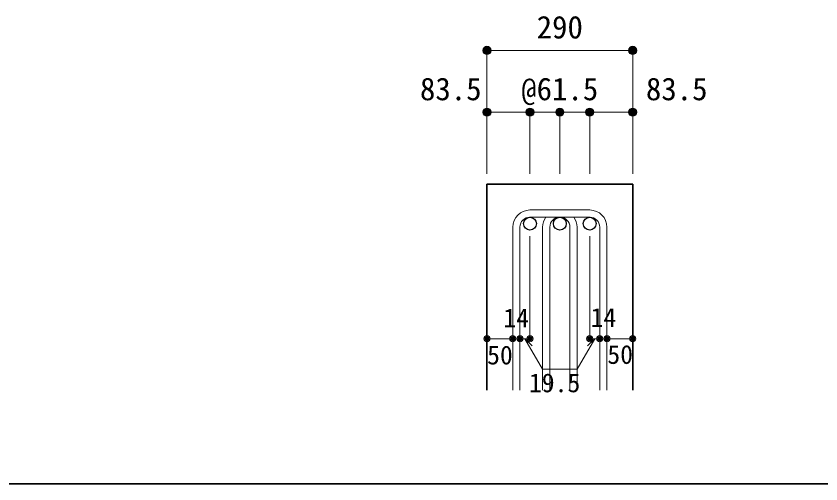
# Model space of a CAD drawing. Units: millimetres at full size, sheet at 1:20; details may follow other scales. Extents: x -3982 to 3969, y -2797 to 2801.
# Drawn here: x -628 to 935, y 2 to 911 of the extents above; entities that cross this region are included whole.
import ezdxf
from ezdxf.enums import TextEntityAlignment as Align

# ---------------------------------------------------------------- set-up
doc = ezdxf.new("R2010")
doc.units = ezdxf.units.MM
doc.header["$LTSCALE"] = 20
doc.header["$PDMODE"] = 32
doc.header["$PDSIZE"] = 12
for name, color, linetype, lineweight in [('6-1_躯体線', 2, 'Continuous', 35), ('6-5_梁主筋', 7, 'Continuous', 18), ('6-6_S.T.P.', 7, 'Continuous', 18), ('6-D_寸法', 4, 'Continuous', 9), ('F-0_枠', 6, 'Continuous', 40)]:
    doc.layers.add(name, color=color, linetype=linetype, lineweight=lineweight)
doc.styles.add('ＭＳ ゴシック', font='')
doc.styles.get('ＭＳ ゴシック').set_extended_font_data('MS Gothic')

msp = doc.modelspace()

# ---------------------------------------------------------------- linework, layer by layer
at = {"layer": '6-1_躯体線'}
for p, q in [((286.79, 584.12), (286.79, 184.12)), ((286.79, 584.12), (569.79, 584.12)), ((569.79, 584.12), (569.79, 184.12))]:
    msp.add_line(p, q, dxfattribs=at)
at = {"layer": '6-5_梁主筋', "color": 3, "lineweight": 25}
for centre in [(370.29, 507.62), (428.29, 507.62), (486.29, 507.62)]:
    msp.add_circle(centre, 12.5, dxfattribs=at)
at = {"layer": '6-6_S.T.P.'}
for p, q in [((486.29, 534.12), (370.29, 534.12)), ((486.29, 520.12), (370.29, 520.12)), ((336.79, 500.62), (336.79, 184.12)), ((350.79, 500.62), (350.79, 184.12)), ((394.79, 500.62), (394.79, 184.12)), ((408.79, 500.62), (408.79, 184.12)), ((447.79, 500.62), (447.79, 184.12)), ((461.79, 500.62), (461.79, 184.12)), ((505.79, 500.62), (505.79, 184.12)), ((519.79, 500.62), (519.79, 184.12))]:
    msp.add_line(p, q, dxfattribs=at)
for centre, radius, start, end in [((370.29, 500.62), 33.5, 90, 180), ((486.29, 500.62), 33.5, 0, 90), ((370.29, 500.62), 19.5, 90, 180), ((428.29, 500.62), 33.5, 144.40235, 180), ((428.29, 500.62), 19.5, 90, 180), ((428.29, 500.62), 19.5, 0, 90), ((428.29, 500.62), 33.5, 0, 35.59765), ((486.29, 500.62), 19.5, 0, 90)]:
    msp.add_arc(centre, radius, start, end, dxfattribs=at)
at = {"layer": '6-D_寸法'}
for p, q in [((286.79, 844.12), (569.79, 844.12)), ((569.79, 844.12), (569.79, 724.12)), ((286.79, 724.12), (286.79, 604.12)), ((370.29, 724.12), (370.29, 604.12)), ((428.29, 724.12), (428.29, 604.12)), ((486.29, 724.12), (486.29, 604.12)), ((569.79, 724.12), (569.79, 604.12)), ((370.29, 284.12), (370.29, 483.45)), ((486.29, 284.12), (486.29, 483.45)), ((286.79, 284.12), (336.79, 284.12)), ((336.79, 284.12), (370.29, 284.12)), ((360.54, 284.12), (374.68, 269.98)), ((360.54, 284.12), (394.76, 224.85)), ((496.04, 284.12), (461.82, 224.85)), ((496.04, 284.12), (481.9, 269.98)), ((486.29, 284.12), (569.79, 284.12)), ((505.79, 284.12), (519.79, 284.12)), ((394.76, 224.85), (461.82, 224.85))]:
    msp.add_line(p, q, dxfattribs=at)
for points in [[(286.79, 844.12), (286.79, 724.12), (370.29, 724.12)], [(370.29, 724.12), (428.29, 724.12), (569.79, 724.12)]]:
    msp.add_lwpolyline(points, dxfattribs=at)
for centre, radius in [((286.79, 844.12), 8), ((286.79, 844.12), 7.2), ((286.79, 844.12), 6.4), ((286.79, 844.12), 5.6), ((286.79, 844.12), 4.8), ((286.79, 844.12), 4), ((286.79, 844.12), 3.2), ((286.79, 844.12), 2.4), ((286.79, 844.12), 1.6), ((286.79, 844.12), 0.8), ((569.79, 844.12), 8), ((569.79, 844.12), 7.2), ((569.79, 844.12), 6.4), ((569.79, 844.12), 5.6), ((569.79, 844.12), 4.8), ((569.79, 844.12), 4), ((569.79, 844.12), 3.2), ((569.79, 844.12), 2.4), ((569.79, 844.12), 1.6), ((569.79, 844.12), 0.8), ((286.79, 724.12), 8), ((286.79, 724.12), 7.2), ((286.79, 724.12), 6.4), ((286.79, 724.12), 5.6), ((286.79, 724.12), 4.8), ((286.79, 724.12), 4), ((286.79, 724.12), 3.2), ((286.79, 724.12), 2.4), ((286.79, 724.12), 1.6), ((286.79, 724.12), 0.8), ((370.29, 724.12), 8), ((370.29, 724.12), 7.2), ((370.29, 724.12), 6.4), ((370.29, 724.12), 5.6), ((370.29, 724.12), 4.8), ((370.29, 724.12), 4), ((370.29, 724.12), 3.2), ((370.29, 724.12), 2.4), ((370.29, 724.12), 1.6), ((370.29, 724.12), 0.8), ((428.29, 724.12), 8), ((428.29, 724.12), 7.2), ((428.29, 724.12), 6.4), ((428.29, 724.12), 5.6), ((428.29, 724.12), 4.8), ((428.29, 724.12), 4), ((428.29, 724.12), 3.2), ((428.29, 724.12), 2.4), ((428.29, 724.12), 1.6), ((428.29, 724.12), 0.8), ((486.29, 724.12), 8), ((486.29, 724.12), 7.2), ((486.29, 724.12), 6.4), ((486.29, 724.12), 5.6), ((486.29, 724.12), 4.8), ((486.29, 724.12), 4), ((486.29, 724.12), 3.2), ((486.29, 724.12), 2.4), ((486.29, 724.12), 1.6), ((486.29, 724.12), 0.8), ((569.79, 724.12), 8), ((569.79, 724.12), 7.2), ((569.79, 724.12), 6.4), ((569.79, 724.12), 5.6), ((569.79, 724.12), 4.8), ((569.79, 724.12), 4), ((569.79, 724.12), 3.2), ((569.79, 724.12), 2.4), ((569.79, 724.12), 1.6), ((569.79, 724.12), 0.8), ((286.79, 284.12), 4), ((286.79, 284.12), 3.6), ((286.79, 284.12), 3.2), ((286.79, 284.12), 2.8), ((286.79, 284.12), 2.4), ((286.79, 284.12), 2), ((286.79, 284.12), 1.6), ((286.79, 284.12), 1.2), ((286.79, 284.12), 0.8), ((286.79, 284.12), 0.4), ((336.79, 284.12), 4), ((336.79, 284.12), 3.6), ((336.79, 284.12), 3.2), ((336.79, 284.12), 2.8), ((336.79, 284.12), 2.4), ((336.79, 284.12), 2), ((336.79, 284.12), 1.6), ((336.79, 284.12), 1.2), ((336.79, 284.12), 0.8), ((336.79, 284.12), 0.4), ((350.79, 284.12), 4), ((350.79, 284.12), 3.6), ((350.79, 284.12), 3.2), ((350.79, 284.12), 2.8), ((350.79, 284.12), 2.4), ((350.79, 284.12), 2), ((350.79, 284.12), 1.6), ((350.79, 284.12), 1.2), ((350.79, 284.12), 0.8), ((350.79, 284.12), 0.4), ((370.29, 284.12), 4), ((370.29, 284.12), 3.6), ((370.29, 284.12), 3.2), ((370.29, 284.12), 2.8), ((370.29, 284.12), 2.4), ((370.29, 284.12), 2), ((370.29, 284.12), 1.6), ((370.29, 284.12), 1.2), ((370.29, 284.12), 0.8), ((370.29, 284.12), 0.4), ((486.29, 284.12), 4), ((486.29, 284.12), 3.6), ((486.29, 284.12), 3.2), ((486.29, 284.12), 2.8), ((486.29, 284.12), 2.4), ((486.29, 284.12), 2), ((486.29, 284.12), 1.6), ((486.29, 284.12), 1.2), ((486.29, 284.12), 0.8), ((486.29, 284.12), 0.4), ((505.79, 284.12), 4), ((505.79, 284.12), 3.6), ((505.79, 284.12), 3.2), ((505.79, 284.12), 2.8), ((505.79, 284.12), 2.4), ((505.79, 284.12), 2), ((505.79, 284.12), 1.6), ((505.79, 284.12), 1.2), ((505.79, 284.12), 0.8), ((505.79, 284.12), 0.4), ((519.79, 284.12), 4), ((519.79, 284.12), 3.6), ((519.79, 284.12), 3.2), ((519.79, 284.12), 2.8), ((519.79, 284.12), 2.4), ((519.79, 284.12), 2), ((519.79, 284.12), 1.6), ((519.79, 284.12), 1.2), ((519.79, 284.12), 0.8), ((519.79, 284.12), 0.4), ((569.79, 284.12), 4), ((569.79, 284.12), 3.6), ((569.79, 284.12), 3.2), ((569.79, 284.12), 2.8), ((569.79, 284.12), 2.4), ((569.79, 284.12), 2), ((569.79, 284.12), 1.6), ((569.79, 284.12), 1.2), ((569.79, 284.12), 0.8), ((569.79, 284.12), 0.4)]:
    msp.add_circle(centre, radius, dxfattribs=at)
at = {"layer": '6-D_寸法', "color": 7}
for p in [(286.79, 844.12), (569.79, 844.12), (286.79, 724.12), (370.29, 724.12), (428.29, 724.12), (486.29, 724.12), (569.79, 724.12), (286.79, 284.12), (336.79, 284.12), (350.79, 284.12), (370.29, 284.12), (486.29, 284.12), (505.79, 284.12), (519.79, 284.12), (569.79, 284.12)]:
    msp.add_point(p, dxfattribs=at)
at = {"layer": 'F-0_枠', "color": 2, "lineweight": 35}
msp.add_line((2482.4, 1.97), (-3981.92, 1.97), dxfattribs=at)

# ---------------------------------------------------------------- texts
at = {"layer": '6-D_寸法', "style": 'ＭＳ ゴシック'}
for s, height, p in [('290', 43.99, (383.29, 854.12)), ('83.5', 43.99, (156.61, 734.12)), ('@61.5', 43.99, (353.29, 734.12)), ('83.5', 43.99, (595.42, 734.12)), ('14', 36.66, (318.52, 294.99)), ('14', 36.66, (487.86, 296.1)), ('50', 36.66, (286.98, 223.05)), ('50', 36.66, (520.51, 224.15)), ('19.5', 36.66, (368.29, 169.04))]:
    msp.add_text(s, height=height, dxfattribs=at).set_placement(p, align=Align.BOTTOM_LEFT)

doc.saveas('drawing.dxf')
